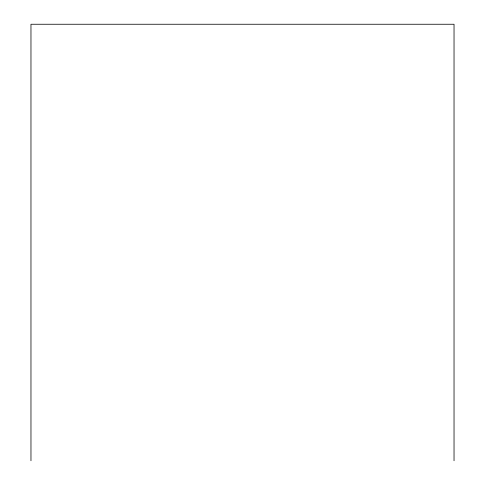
<?xml version="1.0" encoding="UTF-8"?>
<svg xmlns="http://www.w3.org/2000/svg" width="485" height="485" viewBox="0 0 485 485"><rect width="100%" height="100%" fill="white"/><g stroke="black" fill="none" stroke-linecap="round" stroke-linejoin="round"><path stroke-width="0.73" d="M454.033 460.75L454.033 24.25L30.967 24.25L30.967 460.75"/></g></svg>
